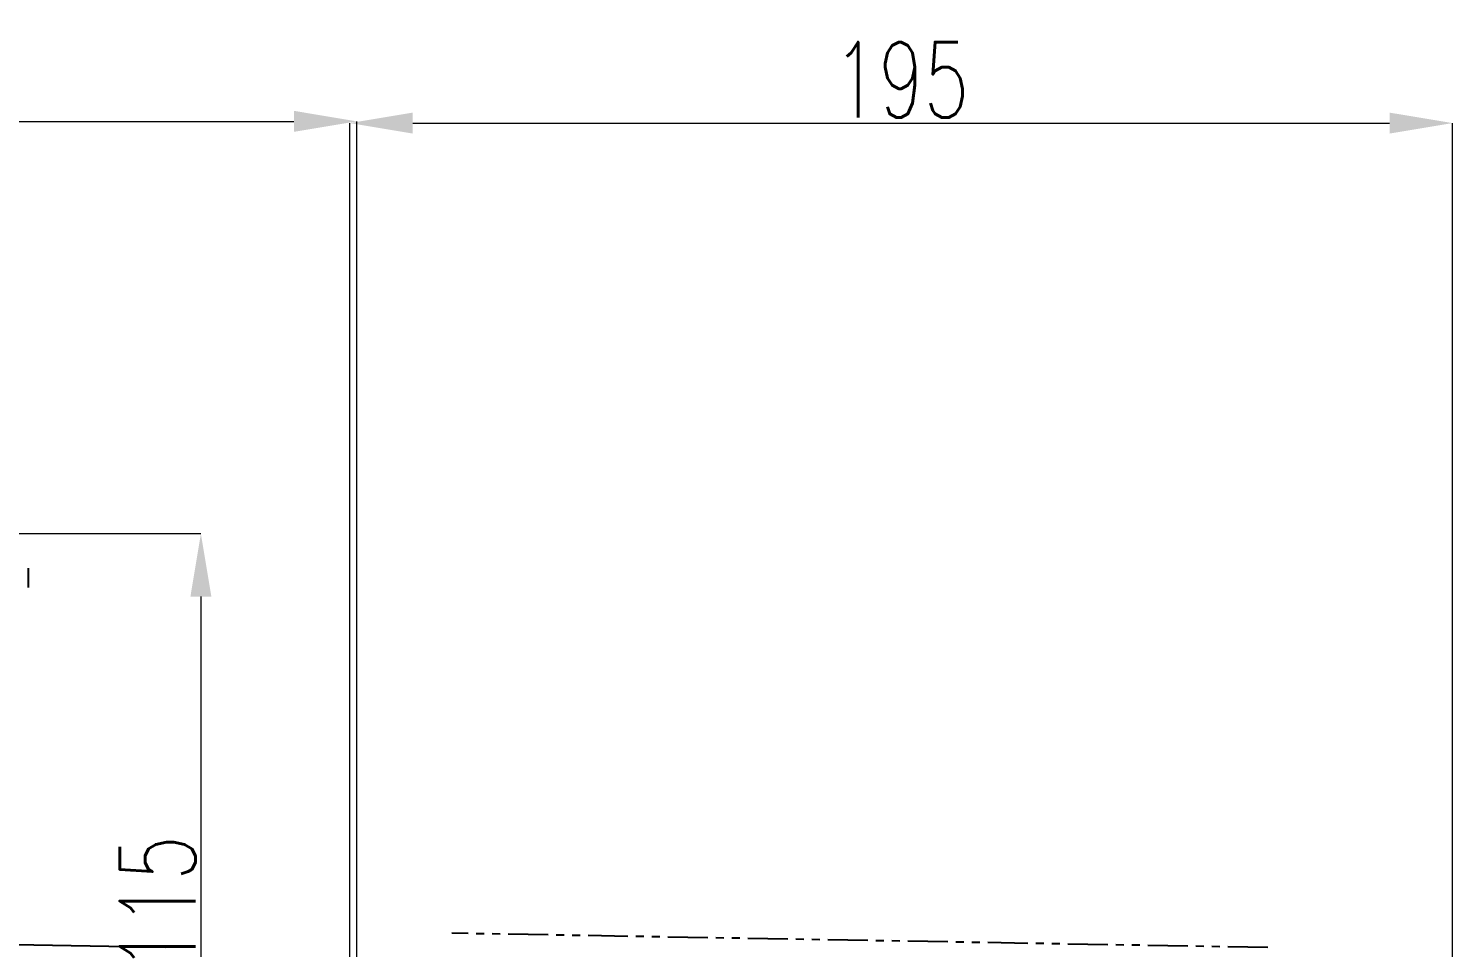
# Model space of a CAD drawing. Header units: millimetres. Extents: x 2136 to 4572, y 748 to 2471.
# Drawn here: x 3413.1 to 3639.2, y 1236.2 to 1382.1 of the extents above; entities that cross this region are included whole.
import ezdxf

# ---------------------------------------------------------------- set-up
doc = ezdxf.new("R2010")
doc.units = ezdxf.units.MM
doc.linetypes.add('PHANTOM', pattern=[12.7, 6.35, -1.27, 1.27, -1.27, 1.27, -1.27])
doc.layers.add('AM_5', color=3, linetype='Continuous', lineweight=25)
doc.styles.add('SLDTEXTSTYLE1', font='txt.shx', dxfattribs={"width": 0.7, "bigfont": 'gbcbig.shx'})
doc.dimstyles.new('SLDDIMSTYLE12$0', dxfattribs={"dimtxt": 12, "dimasz": 10, "dimexe": 0, "dimexo": 0.0625, "dimgap": 0.875, "dimtad": 1, "dimdec": 1, "dimlfac": 1.8, "dimrnd": 1e-09, "dimzin": 12, "dimdsep": 46, "dimtxsty": 'SLDTEXTSTYLE1', "dimcen": 0.09, "dimdle": 8.16, "dimclrd": 3, "dimclre": 3, "dimadec": 0, "dimazin": 3, "dimtfac": 1, "dimtdec": 1, "dimtofl": 0, "dimtmove": 0, "dimatfit": 3, "dimfxl": 0, "dimfrac": 2, "dimtolj": 1, "dimlwd": 5, "dimlwe": 5, "dimarcsym": 0})

# ---------------------------------------------------------------- blocks, each defined once
blk = doc.blocks.new('*D72')
at = {"layer": 'AM_5', "color": 3, "lineweight": 5, "transparency": 16777216}
blk.add_line((3293.25, 1258.77), (3293.25, 1367.39), dxfattribs=at)
at = {"layer": 'AM_5', "color": 3, "linetype": 'Continuous', "lineweight": 5, "transparency": 16777216}
for p, q in [((3303.25, 1367.39), (3455.25, 1367.39)), ((3465.25, 1177.05), (3465.25, 1367.39))]:
    blk.add_line(p, q, dxfattribs=at)
at = {"layer": 'AM_5', "color": 3, "transparency": 16777216}
for points in [[(3303.25, 1369.06), (3303.25, 1365.73), (3293.25, 1367.39)], [(3455.25, 1369.06), (3455.25, 1365.73), (3465.25, 1367.39)]]:
    blk.add_solid(points, dxfattribs=at)
at = {"layer": 'Defpoints', "color": 0, "transparency": 16777216}
for p in [(3465.25, 1367.39), (3293.25, 1258.71), (3465.25, 1176.99)]:
    blk.add_point(p, dxfattribs=at)
at = {"layer": 'AM_5', "color": 0, "transparency": 16777216, "insert": (3379.25, 1374.27), "char_height": 12, "attachment_point": 5, "style": 'SLDTEXTSTYLE1'}
blk.add_mtext('\\A1;172', dxfattribs=at)
blk = doc.blocks.new('*D52')
at = {"layer": 'AM_5', "color": 3, "lineweight": 5, "transparency": 16777216}
blk.add_line((3409.23, 1301.92), (3440.47, 1301.92), dxfattribs=at)
at = {"layer": 'AM_5', "color": 3, "linetype": 'Continuous', "lineweight": 5, "transparency": 16777216}
for p, q in [((3440.47, 1291.92), (3440.47, 1194.48)), ((3116.09, 1184.48), (3440.47, 1184.48))]:
    blk.add_line(p, q, dxfattribs=at)
at = {"layer": 'AM_5', "color": 3, "transparency": 16777216}
for points in [[(3438.81, 1291.92), (3442.14, 1291.92), (3440.47, 1301.92)], [(3438.81, 1194.48), (3442.14, 1194.48), (3440.47, 1184.48)]]:
    blk.add_solid(points, dxfattribs=at)
at = {"layer": 'Defpoints', "color": 0, "transparency": 16777216}
for p in [(3409.16, 1301.92), (3116.03, 1184.48), (3440.47, 1184.48)]:
    blk.add_point(p, dxfattribs=at)
at = {"layer": 'AM_5', "color": 0, "transparency": 16777216, "insert": (3433.6, 1243.2), "char_height": 12, "attachment_point": 5, "rotation": 90, "style": 'SLDTEXTSTYLE1'}
blk.add_mtext('\\A1;115', dxfattribs=at)
blk = doc.blocks.new('*D60')
at = {"layer": 'AM_5', "color": 3, "lineweight": 5, "transparency": 16777216}
blk.add_line((3464.1, 1181.47), (3464.1, 1367.12), dxfattribs=at)
at = {"layer": 'AM_5', "color": 3, "linetype": 'Continuous', "lineweight": 5, "transparency": 16777216}
for p, q in [((3474.1, 1367.12), (3629.18, 1367.12)), ((3639.18, 1181.47), (3639.18, 1367.12))]:
    blk.add_line(p, q, dxfattribs=at)
at = {"layer": 'AM_5', "color": 3, "transparency": 16777216}
for points in [[(3474.1, 1368.78), (3474.1, 1365.45), (3464.1, 1367.12)], [(3629.18, 1368.78), (3629.18, 1365.45), (3639.18, 1367.12)]]:
    blk.add_solid(points, dxfattribs=at)
at = {"layer": 'Defpoints', "color": 0, "transparency": 16777216}
for p in [(3639.18, 1367.12), (3464.1, 1181.41), (3639.18, 1181.41)]:
    blk.add_point(p, dxfattribs=at)
at = {"layer": 'AM_5', "color": 0, "transparency": 16777216, "insert": (3551.64, 1373.99), "char_height": 12, "attachment_point": 5, "style": 'SLDTEXTSTYLE1'}
blk.add_mtext('\\A1;195', dxfattribs=at)

msp = doc.modelspace()

# ---------------------------------------------------------------- linework, layer by layer
at = {"color": 7, "linetype": 'Continuous', "lineweight": 25}
for p, q in [((3413.119, 1293.381), (3413.119, 1296.449)), ((3434.78, 1236.19), (3305.254, 1238.451))]:
    msp.add_line(p, q, dxfattribs=at)
at = {"color": 7, "linetype": 'PHANTOM', "lineweight": 25}
msp.add_line((3609.863, 1236.19), (3480.337, 1238.451), dxfattribs=at)

# ---------------------------------------------------------------- dimensions: what is measured, and where the dimension line sits
at = {"layer": 'AM_5'}
dim = msp.add_linear_dim(base=(3465.254, 1367.393), p1=(3293.254, 1258.711), p2=(3465.254, 1176.986), angle=360, dimstyle='SLDDIMSTYLE12$0', override={"dimlfac": 1, "dimpost": ''}, dxfattribs=at)
dim.commit()
dim.dimension.update_dxf_attribs({"geometry": '*D72', "text_midpoint": (3379.254, 1374.268)})
dim = msp.add_linear_dim(base=(3639.183, 1367.116), p1=(3464.1, 1181.408), p2=(3639.183, 1181.408), text='195', dimstyle='SLDDIMSTYLE12$0', override={"dimlfac": 1, "dimpost": ''}, dxfattribs=at)
dim.commit()
dim.dimension.update_dxf_attribs({"geometry": '*D60', "text_midpoint": (3551.641, 1373.991)})
dim = msp.add_linear_dim(base=(3440.474, 1184.477), p1=(3409.163, 1301.92), p2=(3116.028, 1184.477), angle=90, text='115', dimstyle='SLDDIMSTYLE12$0', override={"dimlfac": 1, "dimpost": ''}, dxfattribs=at)
dim.commit()
dim.dimension.update_dxf_attribs({"geometry": '*D52', "text_midpoint": (3433.599, 1243.198)})

doc.saveas('drawing.dxf')
